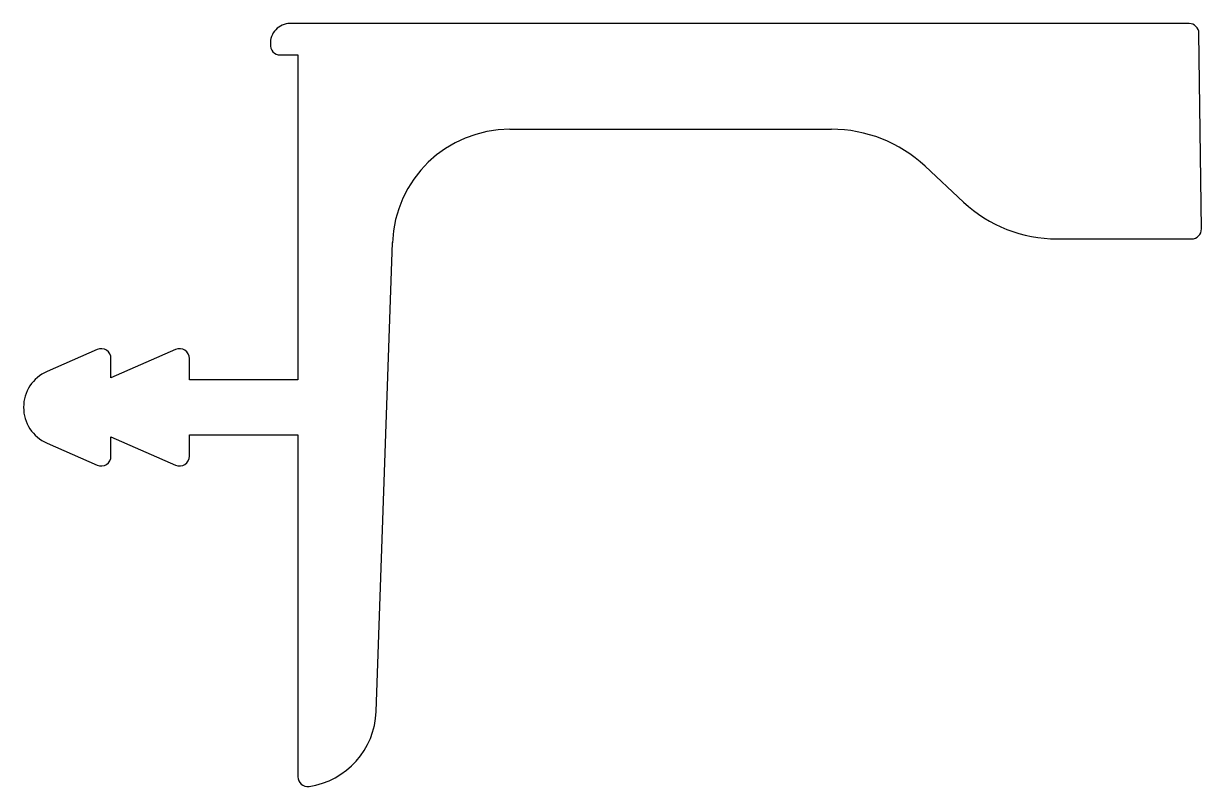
# Model space of a CAD drawing. Extents: x 2025.5 to 2055.5, y 1888.1 to 1907.6.
import ezdxf

# ---------------------------------------------------------------- set-up
doc = ezdxf.new("R2010")
doc.units = 0
doc.layers.get('0').update_dxf_attribs({"linetype": 'CONTINUOUS'})

msp = doc.modelspace()

# ---------------------------------------------------------------- linework, layer by layer
for p, q in [((2055.206, 1907.595), (2032.256, 1907.595)), ((2055.519, 1902.353), (2055.456, 1907.352)), ((2032.006, 1906.795), (2032.456, 1906.795)), ((2032.456, 1906.795), (2032.456, 1898.495)), ((2037.871, 1904.895), (2046.076, 1904.895)), ((2048.464, 1903.954), (2049.447, 1903.037)), ((2034.455, 1890.026), (2034.873, 1902)), ((2051.835, 1902.096), (2055.269, 1902.096)), ((2027.336, 1899.272), (2026.055, 1898.712)), ((2029.336, 1899.272), (2027.687, 1898.55)), ((2027.687, 1898.55), (2027.687, 1899.043)), ((2029.687, 1898.495), (2029.687, 1899.043)), ((2032.456, 1898.495), (2029.687, 1898.495)), ((2027.687, 1896.548), (2027.687, 1897.04)), ((2027.687, 1897.04), (2029.336, 1896.319)), ((2029.687, 1896.548), (2029.687, 1897.095)), ((2029.687, 1897.095), (2032.456, 1897.095)), ((2032.456, 1897.095), (2032.456, 1888.363)), ((2026.055, 1896.879), (2027.336, 1896.319))]:
    msp.add_line(p, q)
for centre, radius, start, end in [((2032.256, 1907.095), 0.5, 90, 183.3588), ((2055.206, 1907.345), 0.25, 1.4591, 90), ((2032.006, 1907.045), 0.25, 175.2492, 270), ((2037.871, 1901.895), 3, 90, 178), ((2046.076, 1901.395), 3.5, 46.9823, 90), ((2051.835, 1905.596), 3.5, 226.9823, 270), ((2055.269, 1902.346), 0.25, 270, 1.4591), ((2027.437, 1899.043), 0.25, 360, 113.6294), ((2029.437, 1899.043), 0.25, 0, 113.6294), ((2026.456, 1897.795), 1, 113.6294, 246.3706), ((2027.437, 1896.548), 0.25, 246.3706, 0), ((2029.437, 1896.548), 0.25, 246.3706, 360), ((2032.456, 1890.095), 2, 278.2132, 358), ((2032.706, 1888.363), 0.25, 180, 278.2132)]:
    msp.add_arc(centre, radius, start, end)

doc.saveas('drawing.dxf')
